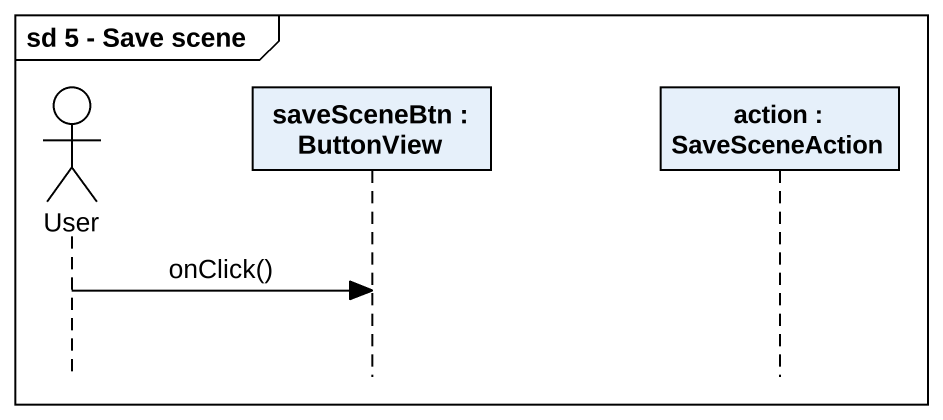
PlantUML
@startuml
mainframe sd 5 - Save scene
hide footbox
actor User
participant "saveSceneBtn : ButtonView" as saveSceneBtn
participant "action : SaveSceneAction" as action_

User -> saveSceneBtn : onClick()
@enduml
